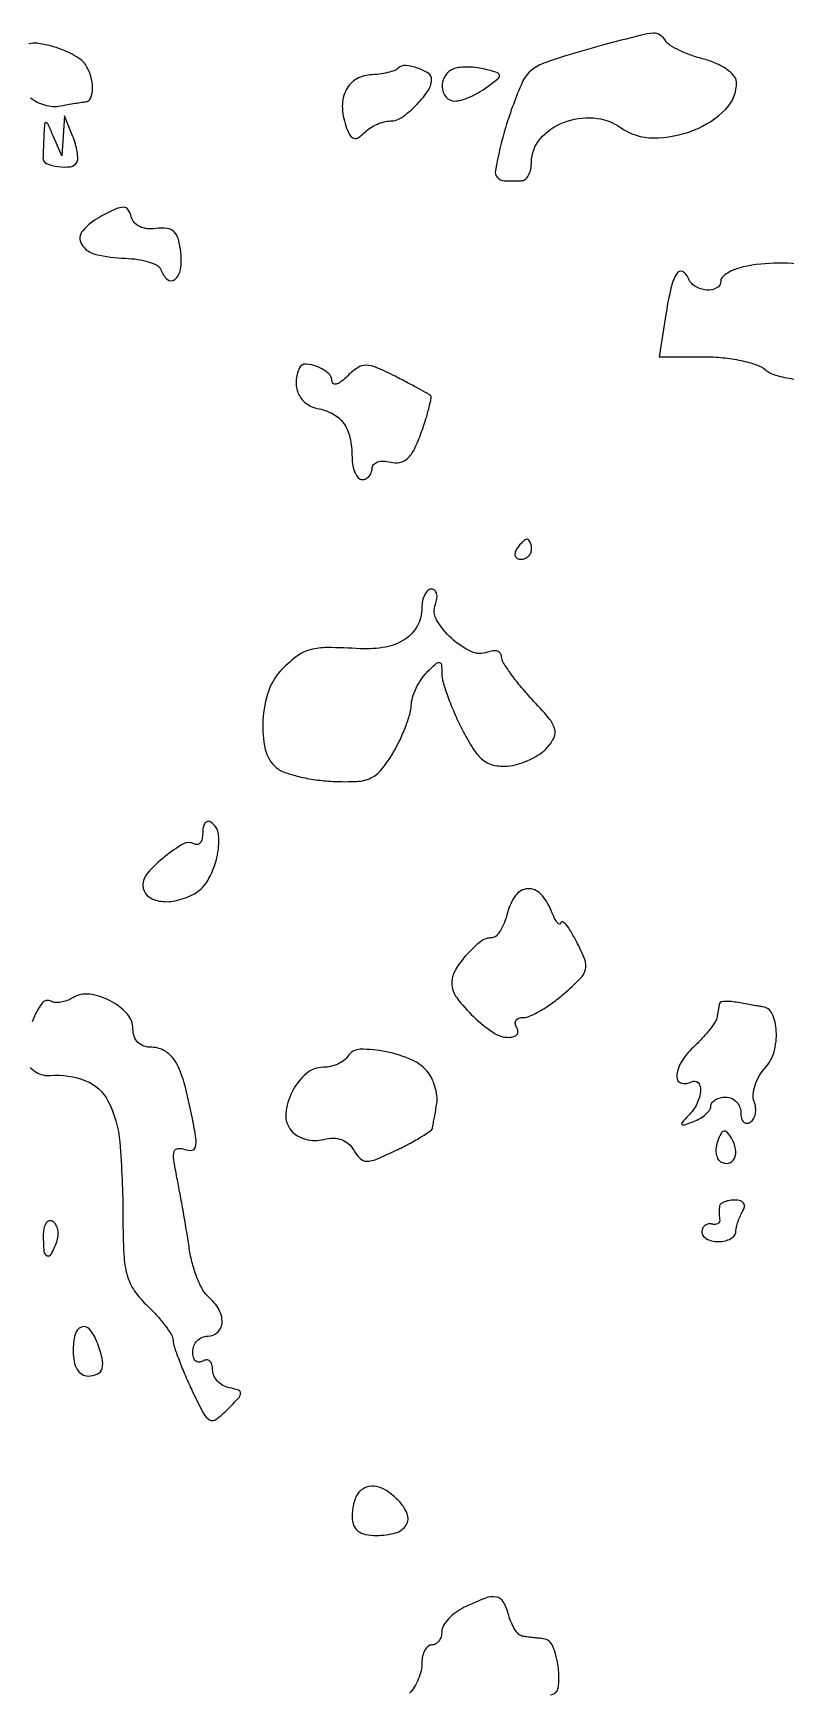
# Model space of a CAD drawing. Extents: x 0 to 5034, y 0 to 2560.
# Drawn here: x 992 to 1067.5, y 575.2 to 741.8 of the extents above; entities that cross this region are included whole.
import ezdxf

# ---------------------------------------------------------------- set-up
doc = ezdxf.new("R2010")
doc.units = 0

msp = doc.modelspace()

# ---------------------------------------------------------------- linework, layer by layer
for points in [[(1049, 740.570221, 0.00612), (1047.149626, 740.055682, 0.006106), (1045.311002, 739.495634, 0.005994), (1043.717371, 738.967747, 0.023853), (1042.760857, 738.586193, 0.184426), (1041.068997, 736.871812, 0.029961), (1039.417482, 732.404812, 0.030167), (1038.377255, 728.039108, 0.466022), (1039.25, 727), (1040.073437, 727), (1041, 727, 0.181272), (1041.381693, 727.143082, 0.091278), (1041.70625, 727.551532, 0.071223), (1041.926111, 728.159146, 0.05129), (1042, 728.877555, -0.180864), (1042.86889, 731.201034, -0.121781), (1045.210609, 732.847164, -0.111359), (1048.233331, 733.299477, -0.135252), (1050.92248, 732.341743, 0.153636), (1054.223302, 731.298487, 0.094572), (1058.261121, 732.063937, 0.102342), (1061.489233, 734.178452, 0.210799), (1062.563406, 736.936432, 0.173891), (1062.313752, 737.546468, 0.057869), (1061.578399, 738.19455, 0.049375), (1060.528892, 738.779015, 0.038995), (1059.29923, 739.202267, -0.022139), (1058.029295, 739.592074, -0.025574), (1056.860014, 740.077132, -0.025888), (1055.925589, 740.582925, -0.117873), (1055.490213, 741.015835, 0.104946), (1054.910017, 741.622985, 0.168447), (1054.225678, 741.808856, 0.045462), (1053.004699, 741.612552, 0.002177)], [(1028.629415, 738.296081, -0.11294), (1028.268649, 738.069663, -0.024934), (1027.563293, 737.862485, -0.024715), (1026.704914, 737.700597, -0.021588), (1025.795037, 737.614982, 0.133991), (1024.306014, 737.126416, 0.144322), (1023.321987, 735.95978, 0.119487), (1023.018128, 734.252981, 0.076334), (1023.448209, 732.274369, 0.043744), (1023.807609, 731.537591, 0.199316), (1024.183337, 731.260146, 0.21092), (1024.63019, 731.338312, 0.049159), (1025.232783, 731.832783, -0.052752), (1025.78534, 732.279608, -0.038425), (1026.480059, 732.65713, -0.039094), (1027.203389, 732.915292, -0.066264), (1027.839757, 733, 0.152986), (1028.971835, 733.354684, 0.045012), (1030.383649, 734.53709, 0.045235), (1031.569711, 735.96474, 0.13924), (1031.968197, 737.143011, 0.262564), (1031.650633, 737.777394, 0.065245), (1030.572176, 738.31553, 0.0638), (1029.363, 738.567075, 0.219181)], [(1034.25, 738.25391, 0.169796), (1033.356521, 737.559119, 0.148976), (1033.031126, 736.417588, 0.174291), (1033.413287, 735.412076, 0.219024), (1034.30887, 735, 0.073052), (1034.938931, 735.092549, 0.028014), (1035.773463, 735.395006, 0.027016), (1036.656523, 735.830028, 0.029913), (1037.456731, 736.344702, 0.008856), (1038.624024, 737.230398, 0.238375), (1038.783443, 737.572583, 0.317421), (1038.581997, 737.839364, 0.01385), (1037.39786, 738.181946, 0.031802), (1036.579541, 738.339614, 0.025981), (1035.690309, 738.406259, 0.026725), (1034.863229, 738.380959, 0.060209)], [(993.070285, 731.75, 0.000006), (993.04136, 731.029602, 0.000006), (993.01257, 730.31216, 0.000006), (992.987525, 729.687691, 0.000023), (992.972506, 729.312672, 0.307578), (993.325974, 728.744863, 0.069795), (994.475921, 728.416886, 0.066015), (995.72487, 728.408603, 0.235494), (996.370897, 728.839067, 0.13899), (996.466297, 729.221835, 0.031686), (996.402106, 729.893351, 0.030432), (996.225307, 730.685844, 0.02554), (995.945153, 731.5), (995.140571, 733.5), (995, 731.5), (994.859429, 729.5), (994, 731.5, 0.005675), (993.489401, 732.652006, 0.223503), (993.282091, 732.827495, 0.467319), (993.131074, 732.721577, 0.011173)], [(998.683136, 723.35373, 0.09396), (996.956954, 721.976949, 0.326081), (996.849758, 720.635458, 0.200103), (998.292939, 719.593947, 0.050471), (1001.225938, 719.212639, -0.030355), (1002.48996, 719.099695, -0.040271), (1003.613656, 718.836226, -0.045356), (1004.463372, 718.475513, -0.191526), (1004.813218, 718.060347, 0.132626), (1005.455161, 717.092113, 0.371364), (1006.207686, 717.084238, 0.179918), (1006.780506, 718.098578, 0.068258), (1006.816422, 719.75, 0.035582), (1006.557769, 721.126871, 0.134596), (1006.12286, 721.878749, 0.167295), (1005.426538, 722.212784, 0.063282), (1004.33273, 722.201157, -0.059694), (1003.441691, 722.185314, -0.08432), (1002.678049, 722.39642, -0.100762), (1002.124195, 722.807755, -0.127811), (1001.83273, 723.371859, 0.087684), (1001.531489, 724.089189, 0.25642), (1001.075518, 724.336081, 0.108524), (1000.307984, 724.162868, 0.011935)], [(1018.717159, 708.206326, 0.099686), (1018.370785, 706.892663, 0.118807), (1018.596378, 705.634508, 0.125202), (1019.354501, 704.66377, 0.118347), (1020.5, 704.148013, -0.076109), (1022.067118, 703.594746, -0.115792), (1023.146031, 702.644889, -0.102647), (1023.770854, 701.222072, -0.050645), (1023.984687, 699.25, 0.042491), (1024.06393, 698.38862, 0.061885), (1024.289252, 697.660938, 0.081007), (1024.616457, 697.167516, 0.208855), (1025, 697, 0.110888), (1025.381489, 697.085658, 0.100006), (1025.70625, 697.32801, 0.094768), (1025.924089, 697.690287, 0.088331), (1026, 698.116631, -0.185255), (1026.148001, 698.502375, -0.127617), (1026.542672, 698.76334, -0.091048), (1027.140295, 698.852909, -0.055795), (1027.847395, 698.750158, 0.112672), (1028.792784, 698.720481, 0.143551), (1029.563728, 699.120052, 0.089634), (1030.242767, 700.05396, 0.025734), (1030.939195, 701.708393, 0.01081), (1031.391395, 703.048862, 0.016723), (1031.717653, 704.226364, 0.011156), (1031.92866, 705.19476, 0.267642), (1031.8418, 705.44769, 0.052367), (1031.587378, 705.626397, 0.002445), (1030.664519, 706.133926, 0.004019), (1029.559391, 706.723216, 0.002874), (1028.314009, 707.365404, 0.015487), (1026.418278, 708.256426, 0.099493), (1025.387284, 708.476249, 0.150171), (1024.555955, 708.231445, 0.050269), (1023.564009, 707.421151, -0.029226), (1022.962447, 706.886085, -0.075758), (1022.459428, 706.599875, -0.192674), (1022.144661, 706.604473, -0.302639), (1022, 706.821583, 0.21544), (1021.630068, 707.640282, 0.080886), (1020.539084, 708.325168, 0.088996), (1019.364269, 708.589907, 0.297976)], [(1040.5, 690, 0.082592), (1040.343488, 689.6179, 0.161196), (1040.3746, 689.29375, 0.182303), (1040.586039, 689.078288, 0.108972), (1040.940983, 689, 0.093332), (1041.345238, 689.076123, 0.09642), (1041.688914, 689.29375, 0.099167), (1041.918938, 689.618444, 0.105053), (1042, 690, 0.042167), (1041.967655, 690.382849, 0.061769), (1041.870461, 690.70625, 0.081139), (1041.727648, 690.92554, 0.210953), (1041.559017, 691, 0.151918), (1041.34829, 690.934461, 0.038439), (1041.066025, 690.70625, 0.035638), (1040.768994, 690.382774, 0.029505)], [(1031, 684.122445, -0.12282), (1030.553477, 682.332078, -0.12501), (1029.320275, 680.974868, -0.101169), (1027.34971, 680.181274, -0.059162), (1024.800025, 680.020389, 0.011157), (1021.511342, 680.128482, 0.066095), (1019.806435, 679.920389, 0.096149), (1018.512566, 679.303081, 0.037149), (1017, 678, 0.11366), (1015.634548, 675.817465, 0.068583), (1015.038284, 672.810432, 0.071383), (1015.281649, 669.910515, 0.164413), (1016.415457, 668.070164, 0.088693), (1017.238127, 667.603711, 0.025051), (1018.656128, 667.182434, 0.024408), (1020.334444, 666.859855, 0.023583), (1022.05561, 666.69772, 0.023205), (1024.468975, 666.696839, 0.097853), (1025.867956, 667.040859, 0.113402), (1026.922878, 667.863055, 0.036452), (1028.067065, 669.5, 0.021963), (1028.756365, 670.782255, 0.020296), (1029.350433, 672.153795, 0.020767), (1029.778702, 673.418, 0.061326), (1029.926912, 674.321429, -0.063874), (1030.063442, 675.128017, -0.036783), (1030.419155, 676.048437, -0.036139), (1030.920374, 676.934969, -0.049687), (1031.5, 677.642857, -0.010644), (1032.395704, 678.501216, -0.207104), (1032.75, 678.624313, -0.364855), (1032.956593, 678.422483, -0.024347), (1033, 677.531591, 0.071208), (1033.124248, 676.663581, 0.01581), (1033.591618, 675.233967, 0.016118), (1034.243055, 673.602119, 0.014924), (1035.014017, 671.972524, 0.022283), (1036.15882, 669.955827, 0.080603), (1037.130978, 668.851243, 0.116798), (1038.193676, 668.330437, 0.076577), (1039.559847, 668.234262, 0.050701), (1040.63802, 668.434792, 0.036616), (1041.783947, 668.864032, 0.037222), (1042.823743, 669.440216, 0.06379), (1043.57594, 670.083913, 0.074025), (1044.25996, 671.110429, 0.188834), (1044.318573, 671.987477, 0.098623), (1043.738131, 673.042054, 0.0129), (1042.03011, 674.967767, -0.01424), (1040.869706, 676.283152, -0.018619), (1039.890095, 677.552773, -0.016395), (1039.160208, 678.649632, -0.139485), (1039, 679.212744, 0.16665), (1038.884826, 679.548705, 0.150851), (1038.583166, 679.759911, 0.108158), (1038.124063, 679.804075, 0.061786), (1037.580989, 679.669452, -0.206002), (1035.935708, 679.735154, -0.074211), (1033.953625, 681.074888, -0.075365), (1032.475928, 682.91041, -0.227239), (1032.350135, 684.470053, 0.054722), (1032.50416, 685.055947, 0.098346), (1032.48024, 685.550578, 0.146132), (1032.288178, 685.87495, 0.188691), (1031.968615, 686, 0.186206), (1031.598814, 685.857335, 0.089772), (1031.284531, 685.448468, 0.069607), (1031.071472, 684.84093, 0.049616)], [(1009, 661.5, -0.053769), (1008.937278, 660.918432, -0.11649), (1008.744166, 660.515377, -0.18852), (1008.458792, 660.352213, -0.176886), (1008.129077, 660.420226, 0.277508), (1007.065435, 660.433183, 0.038681), (1005.177663, 659.123492, 0.040056), (1003.477193, 657.494512, 0.183726), (1003, 656.239693, 0.213153), (1003.442792, 655.248215, 0.1391), (1004.586632, 654.689559, 0.096277), (1006.240212, 654.712811, 0.06522), (1008.02405, 655.336361, 0.143414), (1009.47631, 656.693135, 0.074512), (1010.417585, 659.011045, 0.080479), (1010.594037, 661.316686, 0.237572), (1009.786222, 662.632122, 0.202487), (1009.488932, 662.678271, 0.181511), (1009.230953, 662.5, 0.104269), (1009.056248, 662.08588, 0.047893)], [(1039.589356, 653.5, -0.032176), (1039.282485, 652.542782, -0.044194), (1038.879041, 651.734375, -0.051743), (1038.445116, 651.169014, -0.206039), (1038.052377, 651, 0.164298), (1036.900531, 650.611007, 0.047508), (1035.50314, 649.318779, 0.047829), (1034.356202, 647.758696, 0.135409), (1034, 646.467527, 0.162063), (1034.493108, 644.986139, 0.041949), (1036.186799, 643.080247, 0.042245), (1038.187901, 641.475256, 0.148976), (1039.747578, 641, 0.077581), (1040.225459, 641.074598, 0.15524), (1040.533915, 641.29375, 0.185759), (1040.626775, 641.619476, 0.116513), (1040.5, 642, -0.109478), (1040.367184, 642.380926, -0.182351), (1040.448037, 642.706609, -0.160688), (1040.737247, 642.925587, -0.082306), (1041.190983, 643.001221, 0.107856), (1041.870465, 643.150183, 0.024373), (1042.925328, 643.698592, 0.024161), (1044.105407, 644.46582, 0.021379), (1045.256941, 645.373535, 0.018836), (1046.895112, 646.893432, 0.138439), (1047.411377, 647.816315, 0.154813), (1047.338482, 648.823053, 0.025318), (1046.513102, 650.622314, 0.015048), (1045.930765, 651.661413, 0.038916), (1045.432746, 652.36093, 0.116365), (1045.110822, 652.601928, 0.518163), (1044.942774, 652.5, -0.364566), (1044.819866, 652.372896, -0.258511), (1044.627992, 652.454688, -0.053541), (1044.322395, 652.947671, -0.01644), (1043.968838, 653.75, 0.092409), (1042.924515, 655.391973, 0.222843), (1041.620096, 655.915242, 0.226344), (1040.399444, 655.24489, 0.094655)], [(1060.875, 644.411516, 0.021937), (1060.818639, 644.191733, 0.006155), (1060.75, 643.843947, 0.006194), (1060.682031, 643.44836, 0.006487), (1060.625, 643.057239, -0.113105), (1060.441448, 642.565228, -0.020569), (1059.869268, 641.769588, -0.02121), (1059.106879, 640.877211, -0.01784), (1058.227826, 639.997625, 0.068568), (1057.025601, 638.522594, 0.125914), (1056.575764, 637.049737, 0.35174), (1057.053979, 636.394594, 0.207239), (1058.069098, 636.542705, -0.352875), (1058.707663, 636.462536, -0.218627), (1058.97164, 635.708995, -0.088622), (1058.589884, 634.331252, -0.083852), (1057.75, 633.140754, 0.009992), (1057.10202, 632.461353, 0.377046), (1057.097977, 632.265306, 0.309425), (1057.307933, 632.20717, 0.008433), (1058.25, 632.547743, 0.041581), (1058.919621, 632.868632, 0.049497), (1059.485938, 633.280593, 0.056865), (1059.875983, 633.716991, 0.155169), (1060, 634.106989, -0.164455), (1060.115158, 634.447641, -0.095748), (1060.440625, 634.737678, -0.076852), (1060.926285, 634.933678, -0.057609), (1061.5, 635, -0.103052), (1062.072373, 634.880765, -0.098802), (1062.559375, 634.542039, -0.09695), (1062.885705, 634.036055, -0.095165), (1063, 633.440983, 0.062657), (1063.069707, 632.886908, 0.133038), (1063.280921, 632.513546, 0.191608), (1063.59354, 632.37662, 0.14801), (1063.956326, 632.473008, 0.129826), (1064.278133, 632.81226, 0.080692), (1064.462059, 633.33259, 0.071435), (1064.484351, 633.949672, 0.065064), (1064.335045, 634.56927, -0.116107), (1064.237903, 635.283237, -0.056624), (1064.429838, 636.18784, -0.051727), (1064.857122, 637.130524, -0.051705), (1065.468852, 637.965582, 0.117458), (1066.339146, 639.552158, 0.078833), (1066.568298, 641.616856, 0.093153), (1066.154209, 643.365074, 0.266243), (1065.182612, 644.076511, -0.011349), (1064.809844, 644.126884, -0.002642), (1064.186455, 644.228955, -0.002724), (1063.470051, 644.354165, -0.002667), (1062.75, 644.488027, 0.022598), (1062.070373, 644.586544, 0.034901), (1061.477344, 644.603742, 0.038264), (1061.029306, 644.550956, 0.277332)], [(1023.562263, 639.100744, -0.096541), (1023.172562, 638.679111, -0.052634), (1022.561277, 638.323344, -0.049695), (1021.83824, 638.081649, -0.055881), (1021.109963, 638, 0.181485), (1019.38579, 637.352861, 0.096216), (1017.965521, 635.525998, 0.09797), (1017.34907, 633.330007, 0.195194), (1017.886032, 631.637323, 0.088653), (1018.503366, 631.116052, 0.065294), (1019.331476, 630.771791, 0.062619), (1020.257722, 630.642674, 0.067404), (1021.163237, 630.752938, -0.063154), (1022.104022, 630.875588, -0.086998), (1022.942363, 630.731629, -0.093716), (1023.636368, 630.324529, -0.086011), (1024.158545, 629.681178, 0.069766), (1024.796469, 628.841179, 0.200134), (1025.461413, 628.570234, 0.098684), (1026.437343, 628.772997, 0.010848), (1028.532076, 629.716687, 0.01158), (1029.866365, 630.391321, 0.016995), (1031.003773, 631.050546, 0.012403), (1031.89666, 631.640737, 0.20982), (1032.076511, 631.935212, -0.008816), (1032.125543, 632.2547, -0.001701), (1032.226437, 632.831001, -0.00181), (1032.348872, 633.502554, -0.001669), (1032.479456, 634.191601, 0.068472), (1032.520488, 634.952128, 0.041823), (1032.371322, 635.840117, 0.041177), (1032.070268, 636.712396, 0.056679), (1031.652945, 637.42813, 0.128723), (1030.052393, 638.705694, 0.053487), (1027.398555, 639.557938, 0.05401), (1024.811269, 639.806942, 0.256741)], [(1060.682837, 630.615871, 0.058511), (1060.521214, 629.981629, 0.067768), (1060.522896, 629.358823, 0.078711), (1060.680128, 628.841624, 0.142196), (1060.974576, 628.515713, 0.191013), (1061.771326, 628.37394, 0.23802), (1062.353794, 628.834197, 0.152732), (1062.482104, 629.803525, 0.095806), (1062.07318, 630.881592, 0.03936), (1061.644526, 631.466726, 0.268353), (1061.319611, 631.580022, 0.227867), (1061.0198, 631.35823, 0.029854)], [(1060.881579, 624.083333, 0.033564), (1060.844475, 623.806392, 0.016522), (1060.83273, 623.451042, 0.016314), (1060.844847, 623.079786, 0.022842), (1060.881579, 622.75, -0.12901), (1060.854957, 622.484671, -0.162681), (1060.700839, 622.29375, -0.133789), (1060.435117, 622.210642, -0.077171), (1060.1, 622.25, 0.11039), (1059.749164, 622.267928, 0.119228), (1059.435, 622.132812, 0.113761), (1059.206961, 621.862485, 0.093907), (1059.1, 621.5, 0.177849), (1059.19824, 621.118995, 0.105784), (1059.543437, 620.79375, 0.080763), (1060.087854, 620.573972, 0.055685), (1060.75, 620.5, 0.055116), (1061.420558, 620.574143, 0.073924), (1061.990436, 620.79375, 0.092634), (1062.37575, 621.11839, 0.169239), (1062.515313, 621.5, -0.05177), (1062.570293, 621.960778, -0.026139), (1062.72902, 622.524479, -0.025645), (1062.955718, 623.095339, -0.034586), (1063.221324, 623.583333, 0.110706), (1063.370876, 623.996789, 0.187552), (1063.283038, 624.349251, 0.161263), (1062.962495, 624.585914, 0.079218), (1062.456011, 624.666667, 0.037804), (1061.889952, 624.623807, 0.050964), (1061.392917, 624.495312, 0.061626), (1061.029928, 624.307295, 0.194782)], [(993, 621.059017, 0.020503), (993.063011, 619.523001, 0.275668), (993.377209, 619.082867, 0.395517), (993.794126, 619.230543, 0.027681), (994.349337, 620.467975, 0.066719), (994.493102, 621.073335, 0.072258), (994.466258, 621.678351, 0.081026), (994.279146, 622.190464, 0.126981), (993.956326, 622.526992, 0.214542), (993.594852, 622.57458, 0.177225), (993.280921, 622.339579, 0.099152), (993.068264, 621.806756, 0.045552)], [(996, 609.5, 0.04716), (996.09863, 608.456621, 0.088208), (996.4, 607.666667, 0.118484), (996.88002, 607.177821, 0.140575), (997.5, 607, 0.108648), (998.439879, 607.206672, 0.224239), (998.911829, 607.770736, 0.127066), (998.914615, 608.779791, 0.029106), (998.393011, 610.418213, 0.07783), (997.655603, 611.7009, 0.325871), (996.84618, 611.919396, 0.247246), (996.198217, 611.180084, 0.058786)], [(1024.666667, 595.333333, 0.097261), (1024.4101, 594.951373, 0.034257), (1024.195833, 594.323958, 0.032464), (1024.049166, 593.584091, 0.03271), (1024, 592.833333, 0.091298), (1024.151475, 592.01068, 0.141542), (1024.582861, 591.437766, 0.114056), (1025.332687, 591.105562, 0.047516), (1026.440983, 591, 0.065314), (1028.365412, 591.252463, 0.189967), (1029.42481, 592.035232, 0.241722), (1029.521659, 593.176653, 0.099249), (1028.635186, 594.507671, 0.044314), (1027.481058, 595.473538, 0.101125), (1026.442831, 595.920706, 0.135356), (1025.509704, 595.860951, 0.113577)]]:
    msp.add_lwpolyline(points, format="xyb", close=True)
for points in [[(991.735128, 735.336301, 0.073209), (992.337661, 734.915651, 0.048659), (993.125868, 734.613488, 0.048184), (993.968628, 734.466616, 0.066354), (994.735128, 734.50979, -0.003242), (995.465821, 734.644488, -0.003193), (996.201881, 734.770404, -0.003138), (996.848186, 734.87256, -0.012207), (997.25, 734.923489, 0.276152), (997.774353, 735.31433, 0.099867), (997.959107, 736.26315, 0.073619), (997.767812, 737.497671, 0.066559), (997.22467, 738.670716, 0.096737), (996.752434, 739.168147, 0.032152), (995.893853, 739.699544, 0.030616), (994.843473, 740.179648, 0.030411), (993.739983, 740.529124, 0.023767), (992.352395, 740.808061, 0.119319), (991.568994, 740.74, 0.215209)], [(1070.459637, 718.419215, 0.044815), (1066.766494, 718.728674, 0.051475), (1063.25, 718.344449, 0.037268), (1062.388696, 718.090991, 0.050136), (1061.660938, 717.729622, 0.060337), (1061.158287, 717.321816, 0.194568), (1061, 716.930449, -0.277407), (1060.579539, 716.230925, -0.147432), (1059.553243, 716.027549, -0.114869), (1058.390545, 716.420432, -0.169901), (1057.720238, 717.25, 0.195254), (1057.162263, 717.875152, 0.392414), (1056.579426, 717.700312, 0.077712), (1055.987152, 716.201578, 0.015669), (1055.444634, 713.379124), (1054.797686, 709.333333), (1059.345559, 709.333333, -0.026058), (1061.202886, 709.23647, -0.026775), (1063.023076, 708.946935, -0.027744), (1064.565897, 708.525328, -0.092889), (1065.478391, 708.017934, 0.105521), (1066.521533, 707.471597, 0.031164), (1068.295583, 707.093681, 0.026805)], [(991.697385, 637.985742, 0.073362), (992.281079, 637.514138, 0.071777), (992.989884, 637.222939, 0.083155), (993.716377, 637.164276, -0.115408), (997.254911, 636.649571, -0.18302), (999.497477, 634.617172, -0.097679), (1000.677516, 630.47838, -0.020542), (1000.994423, 622.924314, 0.01216), (1001.088026, 619.205792, 0.056115), (1001.433928, 617.083963, 0.084758), (1002.167682, 615.536727, 0.051212), (1003.5, 614, -0.020379), (1004.459582, 613.021928, -0.024516), (1005.275592, 612.025299, -0.024312), (1005.86962, 611.135109, -0.127762), (1006.033931, 610.575686, 0.072318), (1006.14557, 609.947642, 0.009919), (1006.590483, 608.690457, 0.011222), (1007.184238, 607.214285, 0.009276), (1007.880926, 605.668424, 0.008715), (1009.08261, 603.239317, 0.149112), (1009.69652, 602.609833, 0.294646), (1010.36052, 602.657186, 0.035295), (1011.525588, 603.668424, 0.010478), (1012.600848, 604.789706, 0.169755), (1012.804832, 605.262666, 0.339816), (1012.596012, 605.578449, 0.03529), (1011.678593, 605.823324, -0.08092), (1011.037266, 606.058717, -0.077533), (1010.493087, 606.488094, -0.081526), (1010.126969, 607.040466, -0.106054), (1010, 607.632341, 0.070131), (1009.926279, 608.155351, 0.145022), (1009.70625, 608.500064, 0.189807), (1009.379974, 608.615299, 0.130211), (1009, 608.5, -0.139169), (1008.620352, 608.392057, -0.191142), (1008.29375, 608.521475, -0.138808), (1008.073267, 608.889346, -0.066118), (1008, 609.440983, -0.095165), (1008.114295, 610.036055, -0.09695), (1008.440625, 610.542039, -0.098802), (1008.927627, 610.880765, -0.103052), (1009.5, 611, 0.191201), (1010.514537, 611.402681, 0.199909), (1010.952623, 612.382363, 0.137266), (1010.619269, 613.704735, 0.089816), (1009.601383, 614.91586, -0.094256), (1009.025844, 615.613036, -0.030671), (1008.453589, 616.82595, -0.029325), (1007.96956, 618.282264, -0.029138), (1007.658017, 619.788305, 0.004078), (1007.399196, 621.456962, 0.002532), (1007.069558, 623.411238, 0.00254), (1006.724671, 625.336626, 0.004588), (1006.419721, 626.909527, -0.012704), (1006.099186, 628.719581, -0.105933), (1006.149816, 629.545596, -0.312675), (1006.513494, 629.847231, -0.113669), (1007.212507, 629.748695, 0.123717), (1007.91095, 629.664318, 0.310168), (1008.275418, 629.988833, 0.098113), (1008.316434, 630.875975, 0.011472), (1007.974702, 632.839168, 0.015784), (1007.143372, 636.440733, 0.065005), (1006.297992, 638.507657, 0.121577), (1005.259055, 639.600676, 0.143165), (1003.893011, 640, -0.0804), (1003.10998, 640.126731, -0.113015), (1002.507275, 640.492931, -0.11508), (1002.131091, 641.079073, -0.085566), (1002, 641.839485, 0.186767), (1001.407245, 643.371011, 0.088735), (999.703955, 644.679971, 0.087362), (997.625443, 645.331916, 0.172489), (995.955657, 644.972595, -0.048019), (995.376526, 644.687387, -0.050152), (994.761952, 644.522957, -0.055496), (994.204132, 644.494859, -0.123884), (993.801999, 644.622371, 0.399226), (992.889089, 644.431506, 0.054548), (991.871193, 642.550529, 0.049686)], [(1043.901506, 575, 0.373528), (1044.679997, 575.675878, 0.067831), (1044.691247, 577.750013, 0.061269), (1044.141591, 579.881147, 0.279234), (1043.165936, 580.625, -0.002131), (1042.655018, 580.681979, -0.001517), (1042.083004, 580.75, -0.001531), (1041.537673, 580.818222, -0.003263), (1041.116631, 580.875, -0.161415), (1040.740756, 581.061526, -0.051406), (1040.339118, 581.550781, -0.045174), (1039.975514, 582.225373, -0.03709), (1039.710251, 583, 0.062127), (1039.187148, 584.310163, 0.227247), (1038.478812, 584.815768, 0.137242), (1037.374314, 584.705216, 0.01921), (1035.25, 583.779505, 0.044877), (1034.389221, 583.26462, 0.048928), (1033.660938, 582.617394, 0.054691), (1033.160624, 581.941487, 0.132755), (1033, 581.347186, -0.072585), (1032.924871, 580.832387, -0.087401), (1032.70625, 580.395736, -0.100485), (1032.381344, 580.103828, -0.133701), (1032, 580, 0.17482), (1031.618409, 579.862375, 0.093122), (1031.29375, 579.47125, 0.073362), (1031.074027, 578.888633, 0.053595), (1031, 578.2, -0.058029), (1030.909157, 577.419895, -0.038948), (1030.635268, 576.564018, -0.039072), (1030.23389, 575.765306, -0.06048), (1029.758359, 575.158359, 0.042153)]]:
    msp.add_lwpolyline(points, format="xyb")

doc.saveas('drawing.dxf')
